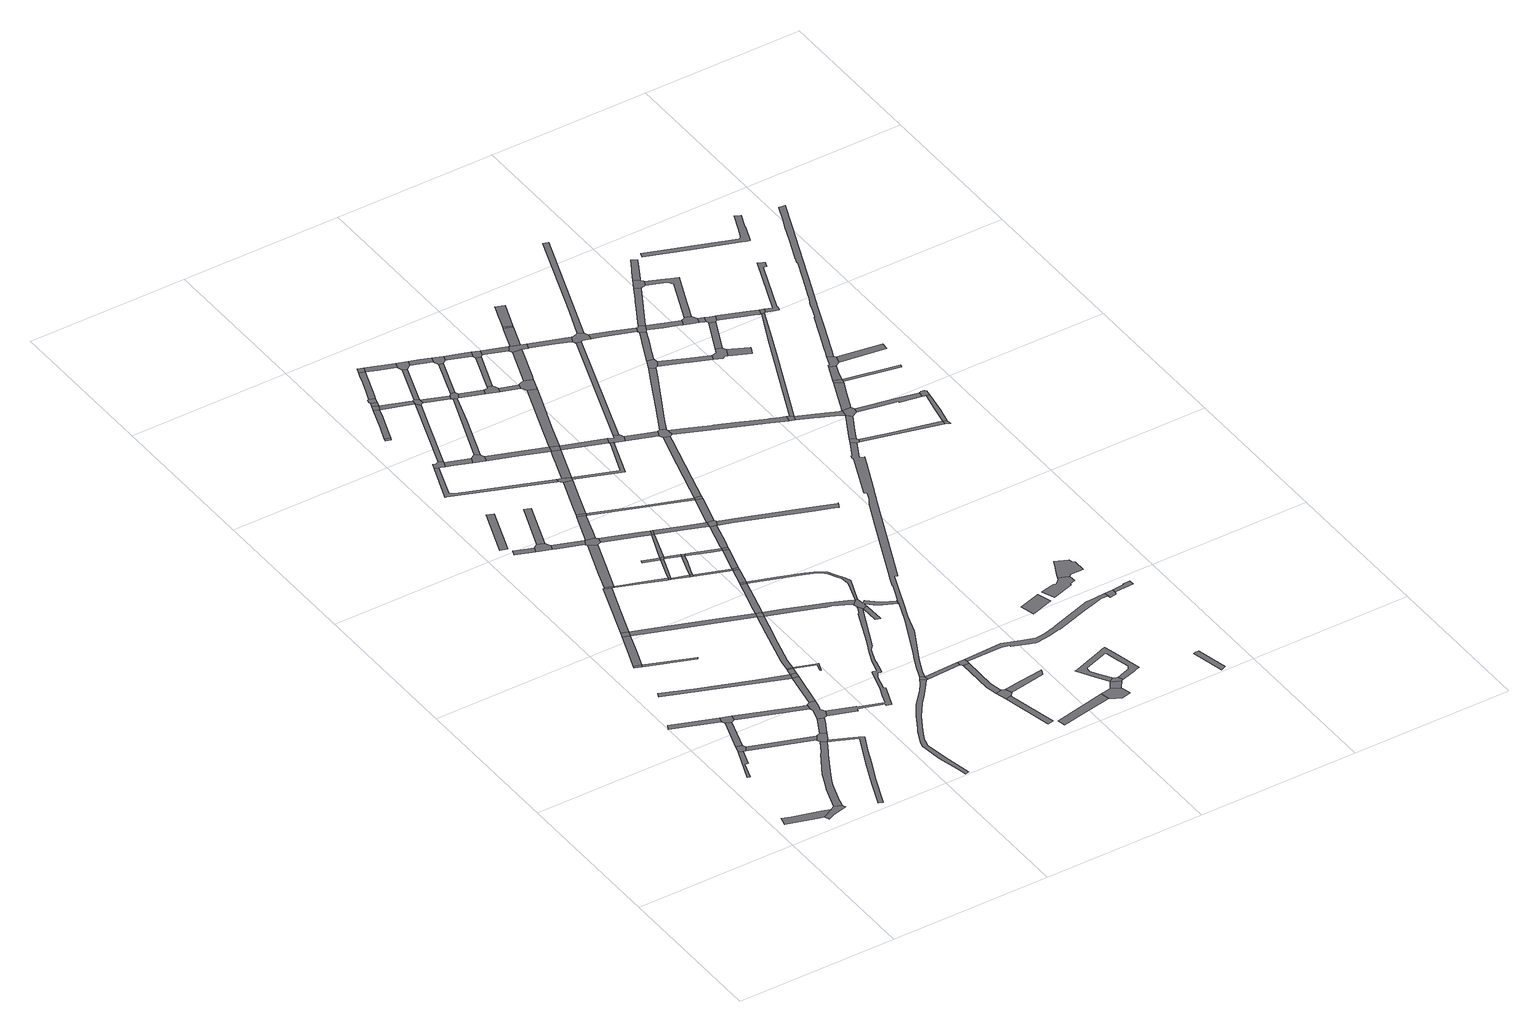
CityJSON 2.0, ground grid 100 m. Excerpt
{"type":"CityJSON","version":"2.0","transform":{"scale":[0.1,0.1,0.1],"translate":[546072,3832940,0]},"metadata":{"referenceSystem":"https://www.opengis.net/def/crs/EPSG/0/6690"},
"CityObjects":{
"road1":{"type":"Road","attributes":{"RoadStructureAttribute.sectionType":"1"},"geometry":[{"type":"MultiSurface","lod":"1","boundaries":[[[0,1,2,3,4,5,6]]]}]},
"road2":{"type":"Road","geometry":[{"type":"MultiSurface","lod":"1","boundaries":[[[7,6,5,8,9,10,11,12,13]]]}]},
"road3":{"type":"Road","attributes":{"RoadStructureAttribute.sectionType":"1"},"geometry":[{"type":"MultiSurface","lod":"1","boundaries":[[[14,15,16,17,18,19]]]}]},
"road4":{"type":"Road","geometry":[{"type":"MultiSurface","lod":"1","boundaries":[[[20,14,19,21,22,23]]]}]},
"road5":{"type":"Road","attributes":{"RoadStructureAttribute.sectionType":"1"},"geometry":[{"type":"MultiSurface","lod":"1","boundaries":[[[24,25,26,27]]]}]},
"road6":{"type":"Road","attributes":{"RoadStructureAttribute.sectionType":"1"},"geometry":[{"type":"MultiSurface","lod":"1","boundaries":[[[28,20,23,29]]]}]},
"road7":{"type":"Road","attributes":{"RoadStructureAttribute.sectionType":"1"},"geometry":[{"type":"MultiSurface","lod":"1","boundaries":[[[30,31,32,33,34,35,36,7,13,37,38,39,40,41,42,43,44,45]]]}]},
"road8":{"type":"Road","geometry":[{"type":"MultiSurface","lod":"1","boundaries":[[[27,26,46,47,28,29,48,49]]]}]},
"road9":{"type":"Road","attributes":{"RoadStructureAttribute.sectionType":"1"},"geometry":[{"type":"MultiSurface","lod":"1","boundaries":[[[22,21,50,51]]]}]},
"road10":{"type":"Road","geometry":[{"type":"MultiSurface","lod":"1","boundaries":[[[52,53,54,55]]]}]},
"road11":{"type":"Road","attributes":{"RoadStructureAttribute.sectionType":"1"},"geometry":[{"type":"MultiSurface","lod":"1","boundaries":[[[56,57,52,55,58,59,60]]]}]},
"road12":{"type":"Road","attributes":{"RoadStructureAttribute.sectionType":"1"},"geometry":[{"type":"MultiSurface","lod":"1","boundaries":[[[61,62,63,64,65,66,45,67,68,69,70,71,72]]]}]},
"road13":{"type":"Road","attributes":{"RoadStructureAttribute.sectionType":"1"},"geometry":[{"type":"MultiSurface","lod":"1","boundaries":[[[73,74,75,76,55,54]]]}]},
"road14":{"type":"Road","attributes":{"RoadStructureAttribute.sectionType":"1"},"geometry":[{"type":"MultiSurface","lod":"1","boundaries":[[[49,48,77,78]]]}]},
"road15":{"type":"Road","geometry":[{"type":"MultiSurface","lod":"1","boundaries":[[[79,51,50,80,81,30,45,66,82,83,84]]]}]},
"road16":{"type":"Road","attributes":{"RoadStructureAttribute.sectionType":"1"},"geometry":[{"type":"MultiSurface","lod":"1","boundaries":[[[85,86,87,88,89,90,91,92]]]}]},
"road17":{"type":"Road","geometry":[{"type":"MultiSurface","lod":"1","boundaries":[[[93,56,60,94]]]}]},
"road18":{"type":"Road","attributes":{"RoadStructureAttribute.sectionType":"1"},"geometry":[{"type":"MultiSurface","lod":"1","boundaries":[[[95,79,84,96,97]]]}]},
"road19":{"type":"Road","attributes":{"RoadStructureAttribute.sectionType":"1"},"geometry":[{"type":"MultiSurface","lod":"1","boundaries":[[[98,99,100,101,93,94,102,103,104,105,106,107]]]}]},
"road20":{"type":"Road","geometry":[{"type":"MultiSurface","lod":"1","boundaries":[[[108,109,110,78,77,111,95,97,112,113,114,115,116,117]]]}]},
"road21":{"type":"Road","attributes":{"RoadStructureAttribute.sectionType":"1"},"geometry":[{"type":"MultiSurface","lod":"1","boundaries":[[[118,119,120,121,122]]]}]},
"road22":{"type":"Road","attributes":{"RoadStructureAttribute.sectionType":"1"},"geometry":[{"type":"MultiSurface","lod":"1","boundaries":[[[91,123,124,108,117,125]]]}]},
"road23":{"type":"Road","attributes":{"RoadStructureAttribute.sectionType":"1"},"geometry":[{"type":"MultiSurface","lod":"1","boundaries":[[[126,127,128,129,130]]]}]},
"road24":{"type":"Road","geometry":[{"type":"MultiSurface","lod":"1","boundaries":[[[131,107,106,132,133]]]}]},
"road25":{"type":"Road","geometry":[{"type":"MultiSurface","lod":"1","boundaries":[[[134,135,136,122,121,137,138,139,140,141]]]}]},
"road26":{"type":"Road","attributes":{"RoadStructureAttribute.sectionType":"1"},"geometry":[{"type":"MultiSurface","lod":"1","boundaries":[[[142,143,94,60,144,145,146,147]]]}]},
"road27":{"type":"Road","geometry":[{"type":"MultiSurface","lod":"1","boundaries":[[[92,91,125,148]]]}]},
"road28":{"type":"Road","attributes":{"RoadStructureAttribute.sectionType":"1"},"geometry":[{"type":"MultiSurface","lod":"1","boundaries":[[[149,92,148,150]]]}]},
"road29":{"type":"Road","geometry":[{"type":"MultiSurface","lod":"1","boundaries":[[[151,149,150,152]]]}]},
"road30":{"type":"Road","attributes":{"RoadStructureAttribute.sectionType":"1"},"geometry":[{"type":"MultiSurface","lod":"1","boundaries":[[[153,154,131,133,155,156]]]}]},
"road31":{"type":"Road","attributes":{"RoadStructureAttribute.sectionType":"1"},"geometry":[{"type":"MultiSurface","lod":"1","boundaries":[[[157,158,133,132,159,160,161,162,163]]]}]},
"road32":{"type":"Road","geometry":[{"type":"MultiSurface","lod":"1","boundaries":[[[164,165,166,167,152,150]]]}]},
"road33":{"type":"Road","attributes":{"RoadStructureAttribute.sectionType":"1"},"geometry":[{"type":"MultiSurface","lod":"1","boundaries":[[[138,137,168,169,170]]]}]},
"road34":{"type":"Road","attributes":{"RoadStructureAttribute.sectionType":"1"},"geometry":[{"type":"MultiSurface","lod":"1","boundaries":[[[171,172,173,134,141]]]}]},
"road35":{"type":"Road","attributes":{"RoadStructureAttribute.sectionType":"1"},"geometry":[{"type":"MultiSurface","lod":"1","boundaries":[[[174,175,176,177,178,179,180,181,182,183,184,185,186,187,188,189,190,191,192,193,194,195,196,197,198,199,200]]]}]},
"road36":{"type":"Road","attributes":{"RoadStructureAttribute.sectionType":"1"},"geometry":[{"type":"MultiSurface","lod":"1","boundaries":[[[146,201,202,203,151,152,204,205,206,207,208]]]}]},
"road37":{"type":"Road","geometry":[{"type":"MultiSurface","lod":"1","boundaries":[[[209,210,211,212]]]}]},
"road38":{"type":"Road","geometry":[{"type":"MultiSurface","lod":"1","boundaries":[[[213,214,215,216,217,218,219,220,221]]]}]},
"road39":{"type":"Road","geometry":[{"type":"MultiSurface","lod":"1","boundaries":[[[170,169,222,153,156,223,224,225,226,227,228,229,230]]]}]},
"road40":{"type":"Road","geometry":[{"type":"MultiSurface","lod":"1","boundaries":[[[163,162,231,232]]]}]},
"road41":{"type":"Road","attributes":{"RoadStructureAttribute.sectionType":"1"},"geometry":[{"type":"MultiSurface","lod":"1","boundaries":[[[233,234,235,236,237,238,239,240,241,242,243,244,245,246,247,248,249,250,113,112,251,252,253,254,255,256,257,258,259,260,261,262,263,264,265,266,267,268,269,270,271]]]}]},
"road42":{"type":"Road","attributes":{"RoadStructureAttribute.sectionType":"1"},"geometry":[{"type":"MultiSurface","lod":"1","boundaries":[[[232,231,272,273,274]]]}]},
"road43":{"type":"Road","attributes":{"RoadStructureAttribute.sectionType":"1"},"geometry":[{"type":"MultiSurface","lod":"1","boundaries":[[[275,276,277,212,211,278,279,280,281]]]}]},
"road44":{"type":"Road","attributes":{"RoadStructureAttribute.sectionType":"1"},"geometry":[{"type":"MultiSurface","lod":"1","boundaries":[[[282,283,219,218,284,285,286]]]}]},
"road45":{"type":"Road","attributes":{"RoadStructureAttribute.sectionType":"1"},"geometry":[{"type":"MultiSurface","lod":"1","boundaries":[[[287,288,163,232,289,290]]]}]},
"road46":{"type":"Road","attributes":{"RoadStructureAttribute.sectionType":"1"},"geometry":[{"type":"MultiSurface","lod":"1","boundaries":[[[291,230,229,292,293,294,295,296]]]}]},
"road47":{"type":"Road","attributes":{"RoadStructureAttribute.sectionType":"1"},"geometry":[{"type":"MultiSurface","lod":"1","boundaries":[[[215,297,298,299,300,301,302,303,304,305,216]]]}]},
"road48":{"type":"Road","geometry":[{"type":"MultiSurface","lod":"1","boundaries":[[[306,307,308,287,309]]]}]},
"road49":{"type":"Road","geometry":[{"type":"MultiSurface","lod":"1","boundaries":[[[147,146,208,310]]]}]},
"road50":{"type":"Road","geometry":[{"type":"MultiSurface","lod":"1","boundaries":[[[274,273,311,312]]]}]},
"road51":{"type":"Road","geometry":[{"type":"MultiSurface","lod":"1","boundaries":[[[309,287,290,313,314]]]}]},
"road52":{"type":"Road","geometry":[{"type":"MultiSurface","lod":"1","boundaries":[[[315,291,296,316,317]]]}]},
"road53":{"type":"Road","attributes":{"RoadStructureAttribute.sectionType":"1"},"geometry":[{"type":"MultiSurface","lod":"1","boundaries":[[[318,226,225,319,320,321]]]}]},
"road54":{"type":"Road","geometry":[{"type":"MultiSurface","lod":"1","boundaries":[[[322,275,281,323]]]}]},
"road55":{"type":"Road","geometry":[{"type":"MultiSurface","lod":"1","boundaries":[[[324,286,285,325,326,327,328,329]]]}]},
"road56":{"type":"Road","attributes":{"RoadStructureAttribute.sectionType":"1"},"geometry":[{"type":"MultiSurface","lod":"1","boundaries":[[[330,331,332,147,310,333,334]]]}]},
"road57":{"type":"Road","attributes":{"RoadStructureAttribute.sectionType":"1"},"geometry":[{"type":"MultiSurface","lod":"1","boundaries":[[[335,336,337,338,339,274,312,340,341,342,343]]]}]},
"road58":{"type":"Road","attributes":{"RoadStructureAttribute.sectionType":"1"},"geometry":[{"type":"MultiSurface","lod":"1","boundaries":[[[344,221,220,345,346]]]}]},
"road59":{"type":"Road","attributes":{"RoadStructureAttribute.sectionType":"1"},"geometry":[{"type":"MultiSurface","lod":"1","boundaries":[[[347,348,322,323,349,350]]]}]},
"road60":{"type":"Road","attributes":{"RoadStructureAttribute.sectionType":"1"},"geometry":[{"type":"MultiSurface","lod":"1","boundaries":[[[351,314,313,352,335,353]]]}]},
"road61":{"type":"Road","geometry":[{"type":"MultiSurface","lod":"1","boundaries":[[[354,355,356,347,350,357]]]}]},
"road62":{"type":"Road","attributes":{"RoadStructureAttribute.sectionType":"1"},"geometry":[{"type":"MultiSurface","lod":"1","boundaries":[[[320,358,309,314,359,360]]]}]},
"road63":{"type":"Road","attributes":{"RoadStructureAttribute.sectionType":"1"},"geometry":[{"type":"MultiSurface","lod":"1","boundaries":[[[361,312,311,362,363,364]]]}]},
"road64":{"type":"Road","geometry":[{"type":"MultiSurface","lod":"1","boundaries":[[[365,366,174,200,367,368]]]}]},
"road65":{"type":"Road","geometry":[{"type":"MultiSurface","lod":"1","boundaries":[[[353,335,343,369]]]}]},
"road66":{"type":"Road","attributes":{"RoadStructureAttribute.sectionType":"1"},"geometry":[{"type":"MultiSurface","lod":"1","boundaries":[[[370,371,372,315,317,373,374,375,376,377]]]}]},
"road67":{"type":"Road","attributes":{"RoadStructureAttribute.sectionType":"1"},"geometry":[{"type":"MultiSurface","lod":"1","boundaries":[[[323,281,344,378]]]}]},
"road68":{"type":"Road","geometry":[{"type":"MultiSurface","lod":"1","boundaries":[[[379,330,334,380]]]}]},
"road69":{"type":"Road","geometry":[{"type":"MultiSurface","lod":"1","boundaries":[[[321,320,360,381]]]}]},
"road70":{"type":"Road","attributes":{"RoadStructureAttribute.sectionType":"1"},"geometry":[{"type":"MultiSurface","lod":"1","boundaries":[[[382,383,384,385,354,357,386,387]]]}]},
"road71":{"type":"Road","attributes":{"RoadStructureAttribute.sectionType":"1"},"geometry":[{"type":"MultiSurface","lod":"1","boundaries":[[[363,388,379,380,389,390]]]}]},
"road72":{"type":"Road","attributes":{"RoadStructureAttribute.sectionType":"1"},"geometry":[{"type":"MultiSurface","lod":"1","boundaries":[[[391,392,393,394,395,396,310,208,397,398,399,400,401,402,403,404,405,406,407,408,409,410,411,412]]]}]},
"road73":{"type":"Road","attributes":{"RoadStructureAttribute.sectionType":"1"},"geometry":[{"type":"MultiSurface","lod":"1","boundaries":[[[413,414,369,343,415,416,417,418]]]}]},
"road74":{"type":"Road","geometry":[{"type":"MultiSurface","lod":"1","boundaries":[[[364,363,390,419]]]}]},
"road75":{"type":"Road","geometry":[{"type":"MultiSurface","lod":"1","boundaries":[[[420,303,302,421,370,377,422,423,424]]]}]},
"road76":{"type":"Road","attributes":{"RoadStructureAttribute.sectionType":"1"},"geometry":[{"type":"MultiSurface","lod":"1","boundaries":[[[425,426,326,325,427,428,429,430,431]]]}]},
"road77":{"type":"Road","geometry":[{"type":"MultiSurface","lod":"1","boundaries":[[[432,378,344,346,433,434,435,436]]]}]},
"road78":{"type":"Road","attributes":{"RoadStructureAttribute.sectionType":"1"},"geometry":[{"type":"MultiSurface","lod":"1","boundaries":[[[437,324,329,438,439]]]}]},
"road79":{"type":"Road","attributes":{"RoadStructureAttribute.sectionType":"1"},"geometry":[{"type":"MultiSurface","lod":"1","boundaries":[[[440,368,367,441]]]}]},
"road80":{"type":"Road","geometry":[{"type":"MultiSurface","lod":"1","boundaries":[[[442,382,387,443]]]}]},
"road81":{"type":"Road","attributes":{"RoadStructureAttribute.sectionType":"1"},"geometry":[{"type":"MultiSurface","lod":"1","boundaries":[[[417,364,419,444]]]}]},
"road82":{"type":"Road","attributes":{"RoadStructureAttribute.sectionType":"1"},"geometry":[{"type":"MultiSurface","lod":"1","boundaries":[[[445,446,447,448,449]]]}]},
"road83":{"type":"Road","attributes":{"RoadStructureAttribute.sectionType":"1"},"geometry":[{"type":"MultiSurface","lod":"1","boundaries":[[[450,381,360,451,452,453]]]}]},
"road84":{"type":"Road","geometry":[{"type":"MultiSurface","lod":"1","boundaries":[[[454,455,456,446,445,457,458,459]]]}]},
"road85":{"type":"Road","attributes":{"RoadStructureAttribute.sectionType":"1"},"geometry":[{"type":"MultiSurface","lod":"1","boundaries":[[[460,317,316,461,462,463]]]}]},
"road86":{"type":"Road","geometry":[{"type":"MultiSurface","lod":"1","boundaries":[[[418,417,444,464]]]}]},
"road87":{"type":"Road","attributes":{"RoadStructureAttribute.sectionType":"1"},"geometry":[{"type":"MultiSurface","lod":"1","boundaries":[[[430,465,466,467,468,469,424,423,470,471]]]}]},
"road88":{"type":"Road","attributes":{"RoadStructureAttribute.sectionType":"1"},"geometry":[{"type":"MultiSurface","lod":"1","boundaries":[[[435,434,472,473]]]}]},
"road89":{"type":"Road","attributes":{"RoadStructureAttribute.sectionType":"1"},"geometry":[{"type":"MultiSurface","lod":"1","boundaries":[[[474,475,476,477,478,479,480,481,380,334,482,483,484,485,486,487,488,489,490,412,491]]]}]},
"road90":{"type":"Road","attributes":{"RoadStructureAttribute.sectionType":"1"},"geometry":[{"type":"MultiSurface","lod":"1","boundaries":[[[492,493,456,455,494,495]]]}]},
"road91":{"type":"Road","attributes":{"RoadStructureAttribute.sectionType":"1"},"geometry":[{"type":"MultiSurface","lod":"1","boundaries":[[[496,432,436,497]]]}]},
"road92":{"type":"Road","attributes":{"RoadStructureAttribute.sectionType":"1"},"geometry":[{"type":"MultiSurface","lod":"1","boundaries":[[[443,387,498,499,500,501]]]}]},
"road93":{"type":"Road","geometry":[{"type":"MultiSurface","lod":"1","boundaries":[[[502,440,441,503,504,492,495,505]]]}]},
"road94":{"type":"Road","attributes":{"RoadStructureAttribute.sectionType":"1"},"geometry":[{"type":"MultiSurface","lod":"1","boundaries":[[[506,507,508,418,464,509,510,511]]]}]},
"road95":{"type":"Road","geometry":[{"type":"MultiSurface","lod":"1","boundaries":[[[512,513,514,515,516,517,518]]]}]},
"road96":{"type":"Road","geometry":[{"type":"MultiSurface","lod":"1","boundaries":[[[431,430,471,519]]]}]},
"road97":{"type":"Road","geometry":[{"type":"MultiSurface","lod":"1","boundaries":[[[520,473,472,437,439,521,522,523]]]}]},
"road98":{"type":"Road","attributes":{"RoadStructureAttribute.sectionType":"1"},"geometry":[{"type":"MultiSurface","lod":"1","boundaries":[[[524,525,423,422,526,527]]]}]},
"road99":{"type":"Road","geometry":[{"type":"MultiSurface","lod":"1","boundaries":[[[501,500,496,497,528,529]]]}]},
"road100":{"type":"Road","geometry":[{"type":"MultiSurface","lod":"1","boundaries":[[[530,453,452,531,506,511,532,533,534,535]]]}]},
"road101":{"type":"Road","attributes":{"RoadStructureAttribute.sectionType":"1"},"geometry":[{"type":"MultiSurface","lod":"1","boundaries":[[[536,537,538,539,540,541,542,459,458]]]}]},
"road102":{"type":"Road","attributes":{"RoadStructureAttribute.sectionType":"1"},"geometry":[{"type":"MultiSurface","lod":"1","boundaries":[[[543,544,545,546,547,548,549,550]]]}]},
"road103":{"type":"Road","geometry":[{"type":"MultiSurface","lod":"1","boundaries":[[[551,552,553,554,555,556,557,558,559,560,561,562,563,564,565,566,567,491,412,411,568,569,570,571,572,573,574,575,576,577,578,579,233,271,580,581,518,517]]]}]},
"road104":{"type":"Road","attributes":{"RoadStructureAttribute.sectionType":"1"},"geometry":[{"type":"MultiSurface","lod":"1","boundaries":[[[522,521,582,583]]]}]},
"road105":{"type":"Road","attributes":{"RoadStructureAttribute.sectionType":"1"},"geometry":[{"type":"MultiSurface","lod":"1","boundaries":[[[584,520,523,585]]]}]},
"road106":{"type":"Road","attributes":{"RoadStructureAttribute.sectionType":"1"},"geometry":[{"type":"MultiSurface","lod":"1","boundaries":[[[462,586,530,535,587,588]]]}]},
"road107":{"type":"Road","attributes":{"RoadStructureAttribute.sectionType":"1"},"geometry":[{"type":"MultiSurface","lod":"1","boundaries":[[[589,529,528,590,591]]]}]},
"road108":{"type":"Road","attributes":{"RoadStructureAttribute.sectionType":"1"},"geometry":[{"type":"MultiSurface","lod":"1","boundaries":[[[519,471,592,593,594]]]}]},
"road109":{"type":"Road","geometry":[{"type":"MultiSurface","lod":"1","boundaries":[[[463,462,588,595]]]}]},
"road110":{"type":"Road","attributes":{"RoadStructureAttribute.sectionType":"1"},"geometry":[{"type":"MultiSurface","lod":"1","boundaries":[[[596,597,598,431,519,599,600,601,602]]]}]},
"road111":{"type":"Road","geometry":[{"type":"MultiSurface","lod":"1","boundaries":[[[603,604,583,582,605,606,607,608,609]]]}]},
"road112":{"type":"Road","geometry":[{"type":"MultiSurface","lod":"1","boundaries":[[[591,590,584,585,610,611]]]}]},
"road113":{"type":"Road","attributes":{"RoadStructureAttribute.sectionType":"1"},"geometry":[{"type":"MultiSurface","lod":"1","boundaries":[[[606,605,612,613]]]}]},
"road114":{"type":"Road","geometry":[{"type":"MultiSurface","lod":"1","boundaries":[[[614,615,616,594,593,617,524,527,618,619,620,621,622]]]}]},
"road115":{"type":"Road","attributes":{"RoadStructureAttribute.sectionType":"1"},"geometry":[{"type":"MultiSurface","lod":"1","boundaries":[[[623,603,609,624]]]}]},
"road116":{"type":"Road","geometry":[{"type":"MultiSurface","lod":"1","boundaries":[[[625,626,627,543,550,628,629,630,631,632,633,634]]]}]},
"road117":{"type":"Road","attributes":{"RoadStructureAttribute.sectionType":"1"},"geometry":[{"type":"MultiSurface","lod":"1","boundaries":[[[635,611,610,636,637,638,639]]]}]},
"road118":{"type":"Road","attributes":{"RoadStructureAttribute.sectionType":"1"},"geometry":[{"type":"MultiSurface","lod":"1","boundaries":[[[640,641,642,643,463,595,644,645,646]]]}]},
"road119":{"type":"Road","attributes":{"RoadStructureAttribute.sectionType":"1"},"geometry":[{"type":"MultiSurface","lod":"1","boundaries":[[[647,648,649,650,651,652,653,654,655,656,657,658,659,660,661,533,532]]]}]},
"road120":{"type":"Road","geometry":[{"type":"MultiSurface","lod":"1","boundaries":[[[662,663,664,613,612,665,666,596,602,667]]]}]},
"road121":{"type":"Road","attributes":{"RoadStructureAttribute.sectionType":"1"},"geometry":[{"type":"MultiSurface","lod":"1","boundaries":[[[668,625,634,669]]]}]},
"road122":{"type":"Road","geometry":[{"type":"MultiSurface","lod":"1","boundaries":[[[639,638,623,624,670,671,672]]]}]},
"road123":{"type":"Road","geometry":[{"type":"MultiSurface","lod":"1","boundaries":[[[673,674,675,676,677,668,669,678,679]]]}]},
"road124":{"type":"Road","attributes":{"RoadStructureAttribute.sectionType":"1"},"geometry":[{"type":"MultiSurface","lod":"1","boundaries":[[[680,681,620,619,682,683]]]}]},
"road125":{"type":"Road","attributes":{"RoadStructureAttribute.sectionType":"1"},"geometry":[{"type":"MultiSurface","lod":"1","boundaries":[[[684,685,686,687,688,689,690,691,692,693,694,695,696,697,698,699,700,701,702,703,704,705,706,707,708,709,710,711,365,368,712,713,714,715,716,717,718,719,720,721,722,723,724,725,726,727,728,729,730,731,732]]]}]},
"road126":{"type":"Road","attributes":{"RoadStructureAttribute.sectionType":"1"},"geometry":[{"type":"MultiSurface","lod":"1","boundaries":[[[733,734,735,736,737,738,739,740,741,742,743,744,745,746,747,677,676,748,749,750,751,752,753,754,755,756,757,758,759,760,761,762,763,679,678]]]}]},
"road127":{"type":"Road","attributes":{"RoadStructureAttribute.sectionType":"1"},"geometry":[{"type":"MultiSurface","lod":"1","boundaries":[[[764,765,766,767,768,769,770,771,772,773,774,502,505,775,776,777,778,779,780,781,782,783,784,785,786,787,788,789,790,791]]]}]},
"road128":{"type":"Road","attributes":{"RoadStructureAttribute.sectionType":"1"},"geometry":[{"type":"MultiSurface","lod":"1","boundaries":[[[792,793,662,667,794,795]]]}]},
"road129":{"type":"Road","attributes":{"RoadStructureAttribute.sectionType":"1"},"geometry":[{"type":"MultiSurface","lod":"1","boundaries":[[[672,671,796,797,798]]]}]},
"road130":{"type":"Road","geometry":[{"type":"MultiSurface","lod":"1","boundaries":[[[799,683,682,800,640,646,801,802,803,804,805,806]]]}]},
"road131":{"type":"Road","attributes":{"RoadStructureAttribute.sectionType":"1"},"geometry":[{"type":"MultiSurface","lod":"1","boundaries":[[[807,614,622,808]]]}]},
"road132":{"type":"Road","geometry":[{"type":"MultiSurface","lod":"1","boundaries":[[[798,797,809,810,792,795,811,812,813,814]]]}]},
"road133":{"type":"Road","attributes":{"RoadStructureAttribute.sectionType":"1"},"geometry":[{"type":"MultiSurface","lod":"1","boundaries":[[[815,816,814,813,817,818]]]}]},
"road134":{"type":"Road","attributes":{"RoadStructureAttribute.sectionType":"1"},"geometry":[{"type":"MultiSurface","lod":"1","boundaries":[[[819,820,821,822,823]]]}]},
"road135":{"type":"Road","geometry":[{"type":"MultiSurface","lod":"1","boundaries":[[[824,815,818,825]]]}]},
"road136":{"type":"Road","attributes":{"RoadStructureAttribute.sectionType":"1"},"geometry":[{"type":"MultiSurface","lod":"1","boundaries":[[[826,827,828,829,799,806,830,831,832,833,834,835,836]]]}]},
"road137":{"type":"Road","attributes":{"RoadStructureAttribute.sectionType":"1"},"geometry":[{"type":"MultiSurface","lod":"1","boundaries":[[[837,812,811,838,839,840,841,842]]]}]},
"road138":{"type":"Road","attributes":{"RoadStructureAttribute.sectionType":"1"},"geometry":[{"type":"MultiSurface","lod":"1","boundaries":[[[843,844,845,846,847,824,825,848]]]}]},
"road139":{"type":"Road","attributes":{"RoadStructureAttribute.sectionType":"1"},"geometry":[{"type":"MultiSurface","lod":"1","boundaries":[[[849,850,851,852,853,854,855,856,857,858,804,803,859,860,861,862,863]]]}]},
"road140":{"type":"Road","attributes":{"RoadStructureAttribute.sectionType":"1"},"geometry":[{"type":"MultiSurface","lod":"1","boundaries":[[[864,865,866,867,868,869,870,871,872,873,874,875]]]}]},
"road141":{"type":"Road","geometry":[{"type":"MultiSurface","lod":"1","boundaries":[[[876,877,878,842,841,879,880,807,808,881,882,883,884,885,886,887]]]}]},
"road142":{"type":"Road","geometry":[{"type":"MultiSurface","lod":"1","boundaries":[[[888,889,890,891,892,893]]]}]},
"road143":{"type":"Road","geometry":[{"type":"MultiSurface","lod":"1","boundaries":[[[894,895,826,836,896,897,898,899]]]}]},
"road144":{"type":"Road","geometry":[{"type":"MultiSurface","lod":"1","boundaries":[[[900,764,791,901,902,903,904,905,906]]]}]},
"road145":{"type":"Road","attributes":{"RoadStructureAttribute.sectionType":"1"},"geometry":[{"type":"MultiSurface","lod":"1","boundaries":[[[907,908,909,864,875,910,911,912,913,914,915]]]}]},
"road146":{"type":"Road","attributes":{"RoadStructureAttribute.sectionType":"1"},"geometry":[{"type":"MultiSurface","lod":"1","boundaries":[[[916,917,885,884,918,919,920,921]]]}]},
"road147":{"type":"Road","attributes":{"RoadStructureAttribute.sectionType":"1"},"geometry":[{"type":"MultiSurface","lod":"1","boundaries":[[[922,923,924,894,899,925,926,927,928,929,930]]]}]},
"road148":{"type":"Road","geometry":[{"type":"MultiSurface","lod":"1","boundaries":[[[863,862,931,932,933]]]}]},
"road149":{"type":"Road","attributes":{"RoadStructureAttribute.sectionType":"1"},"geometry":[{"type":"MultiSurface","lod":"1","boundaries":[[[934,935,936,900,906,937,938]]]}]},
"road150":{"type":"Road","attributes":{"RoadStructureAttribute.sectionType":"1"},"geometry":[{"type":"MultiSurface","lod":"1","boundaries":[[[939,897,896,940,941,942,943]]]}]},
"road151":{"type":"Road","geometry":[{"type":"MultiSurface","lod":"1","boundaries":[[[944,684,732,945,946,947,948,949]]]}]},
"road152":{"type":"Road","geometry":[{"type":"MultiSurface","lod":"1","boundaries":[[[950,951,921,920,952,922,930,953,954]]]}]},
"road153":{"type":"Road","attributes":{"RoadStructureAttribute.sectionType":"1"},"geometry":[{"type":"MultiSurface","lod":"1","boundaries":[[[955,956,876,887,957]]]}]},
"road154":{"type":"Road","attributes":{"RoadStructureAttribute.sectionType":"1"},"geometry":[{"type":"MultiSurface","lod":"1","boundaries":[[[958,959,960,961,962,963,932,931,964,965,966,967,968,969,970]]]}]},
"road155":{"type":"Road","attributes":{"RoadStructureAttribute.sectionType":"1"},"geometry":[{"type":"MultiSurface","lod":"1","boundaries":[[[969,971,944,949,972,973,974]]]}]},
"road156":{"type":"Road","geometry":[{"type":"MultiSurface","lod":"1","boundaries":[[[975,976,977,978,943,942,979,980,981,982,983,984,985]]]}]},
"road157":{"type":"Road","attributes":{"RoadStructureAttribute.sectionType":"1"},"geometry":[{"type":"MultiSurface","lod":"1","boundaries":[[[986,987,954,953,988,989,990,991]]]}]},
"road158":{"type":"Road","attributes":{"RoadStructureAttribute.sectionType":"1"},"geometry":[{"type":"MultiSurface","lod":"1","boundaries":[[[992,993,994,995,950,954,996,997]]]}]},
"road159":{"type":"Road","geometry":[{"type":"MultiSurface","lod":"1","boundaries":[[[970,969,974,998,999,1000,1001,1002,1003]]]}]},
"road160":{"type":"Road","geometry":[{"type":"MultiSurface","lod":"1","boundaries":[[[1004,1005,1006,982,981]]]}]},
"road161":{"type":"Road","attributes":{"RoadStructureAttribute.sectionType":"1"},"geometry":[{"type":"MultiSurface","lod":"1","boundaries":[[[1007,946,945,1008,1009,1010]]]}]},
"road162":{"type":"Road","attributes":{"RoadStructureAttribute.sectionType":"1"},"geometry":[{"type":"MultiSurface","lod":"1","boundaries":[[[1011,975,985,1012]]]}]},
"road163":{"type":"Road","geometry":[{"type":"MultiSurface","lod":"1","boundaries":[[[1013,1014,991,990,1015,1016,1017,1018]]]}]},
"road164":{"type":"Road","attributes":{"RoadStructureAttribute.sectionType":"1"},"geometry":[{"type":"MultiSurface","lod":"1","boundaries":[[[1019,1020,1021,1022,933,932,1023,1024,1025,1026,1027]]]}]},
"road165":{"type":"Road","attributes":{"RoadStructureAttribute.sectionType":"1"},"geometry":[{"type":"MultiSurface","lod":"1","boundaries":[[[1028,1029,970,1003,1030,1031]]]}]},
"road166":{"type":"Road","attributes":{"RoadStructureAttribute.sectionType":"1"},"geometry":[{"type":"MultiSurface","lod":"1","boundaries":[[[1017,1016,1032,1033,1034]]]}]},
"road167":{"type":"Road","geometry":[{"type":"MultiSurface","lod":"1","boundaries":[[[1035,1036,1037,992,997,1038,1039,1040,1041,1042]]]}]},
"road168":{"type":"Road","geometry":[{"type":"MultiSurface","lod":"1","boundaries":[[[1043,1034,1033,1044,1011,1012,1045,1046,1047]]]}]},
"road169":{"type":"Road","geometry":[{"type":"MultiSurface","lod":"1","boundaries":[[[1048,1028,1031,1049,1050]]]}]},
"road170":{"type":"Road","attributes":{"RoadStructureAttribute.sectionType":"1"},"geometry":[{"type":"MultiSurface","lod":"1","boundaries":[[[1051,1052,1053,1054,1055,1056,1040,1039,1057,1058,1059,1060,1061,1062,1013,1018]]]}]},
"road171":{"type":"Road","attributes":{"RoadStructureAttribute.sectionType":"1"},"geometry":[{"type":"MultiSurface","lod":"1","boundaries":[[[1063,1001,1000,1064,1065,1066,1067,1068,1069]]]}]},
"road172":{"type":"Road","attributes":{"RoadStructureAttribute.sectionType":"1"},"geometry":[{"type":"MultiSurface","lod":"1","boundaries":[[[1070,1071,1048,1050,1072,1073,1074,1075]]]}]},
"road173":{"type":"Road","attributes":{"RoadStructureAttribute.sectionType":"1"},"geometry":[{"type":"MultiSurface","lod":"1","boundaries":[[[1076,1077,1078,1035,1042,1079,1080,1081,1082,1083,1084]]]}]},
"road174":{"type":"Road","geometry":[{"type":"MultiSurface","lod":"1","boundaries":[[[1010,1009,1085,1086]]]}]},
"road175":{"type":"Road","attributes":{"RoadStructureAttribute.sectionType":"1"},"geometry":[{"type":"MultiSurface","lod":"1","boundaries":[[[1087,1088,1047,1046,1089,1090,1091,1092,1093,1094]]]}]},
"road176":{"type":"Road","geometry":[{"type":"MultiSurface","lod":"1","boundaries":[[[1095,1096,1097,1070,1075,1098,1099,1100]]]}]},
"road177":{"type":"Road","attributes":{"RoadStructureAttribute.sectionType":"1"},"geometry":[{"type":"MultiSurface","lod":"1","boundaries":[[[1101,1102,1010,1086,1103,1104]]]}]},
"road178":{"type":"Road","attributes":{"RoadStructureAttribute.sectionType":"1"},"geometry":[{"type":"MultiSurface","lod":"1","boundaries":[[[1050,1049,1105,1106]]]}]},
"road179":{"type":"Road","geometry":[{"type":"MultiSurface","lod":"1","boundaries":[[[1094,1093,1019,1027,1107,1108]]]}]},
"road180":{"type":"Road","geometry":[{"type":"MultiSurface","lod":"1","boundaries":[[[1109,1110,1111,1069,1068,1112,1101,1104,1113,1114]]]}]},
"road181":{"type":"Road","attributes":{"RoadStructureAttribute.sectionType":"1"},"geometry":[{"type":"MultiSurface","lod":"1","boundaries":[[[1099,1098,1115,1116]]]}]},
"road182":{"type":"Road","attributes":{"RoadStructureAttribute.sectionType":"1"},"geometry":[{"type":"MultiSurface","lod":"1","boundaries":[[[1117,1118,1119,1120,1121,1122,1123,1124,1125,1126,1127,1128,1129,1130,1108,1107]]]}]},
"road183":{"type":"Road","attributes":{"RoadStructureAttribute.sectionType":"1"},"geometry":[{"type":"MultiSurface","lod":"1","boundaries":[[[1131,1132,1133,1134,1135,1136,1137,1138,1139,1140,1141,1142,1143,1144,1145]]]}]},
"road184":{"type":"Road","attributes":{"RoadStructureAttribute.sectionType":"1"},"geometry":[{"type":"MultiSurface","lod":"1","boundaries":[[[1146,1147,1148,1149,1150,1151,1152,1153,1154,1155,1156,1157,1158,1159,1160,1161,1162,1163,1164,1165,1166,1167,1168,1169,1170,1171,1095,1100,1172,1173,1174,1175,1176,1177,1178,1179,1180,1181]]]}]}
},
"vertices":[
[299,164,0],[136,212,0],[79,229,0],[66,176,0],[261,119,0],[281,113,0],[351,149,0],
[378,163,0],[289,97,0],[296,84,0],[298,80,0],[335,99,0],[429,124,0],[420,146,0],
[208,850,0],[125,634,0],[142,629,0],[179,738,0],[199,735,0],[235,841,0],
[223,896,0],[250,836,0],[268,867,0],[258,885,0],
[18,1258,0],[2,1226,0],[280,1124,0],[293,1158,0],
[291,1102,0],[325,1088,0],
[631,681,0],[585,601,0],[580,592,0],[574,590,0],[482,433,0],[452,367,0],[429,314,0],[430,178,0],[427,180,0],[470,304,0],[483,336,0],[492,356,0],[513,399,0],[607,564,0],[617,582,0],[661,657,0],
[281,1122,0],[290,1105,0],[346,1099,0],[356,1135,0],
[624,703,0],[644,734,0],
[152,1797,0],[147,1782,0],[190,1767,0],[195,1781,0],
[243,2046,0],[178,1869,0],[196,1783,0],[240,1905,0],[285,2030,0],
[699,235,0],[758,366,0],[804,476,0],[856,584,0],[830,602,0],[673,672,0],[703,643,0],[826,587,0],[735,388,0],[662,220,0],[596,56,0],[621,46,0],
[480,1660,0],[484,1665,0],[487,1670,0],[486,1671,0],
[744,953,0],[749,990,0],
[669,746,0],[625,701,0],[631,683,0],[675,675,0],[679,682,0],[702,727,0],
[643,1330,0],[317,1449,0],[129,1522,0],[129,1523,0],[118,1494,0],[453,1368,0],[814,1234,0],[821,1267,0],
[255,2081,0],[298,2064,0],
[728,858,0],[751,815,0],[765,844,0],
[392,2458,0],[347,2331,0],[272,2126,0],[256,2082,0],[299,2066,0],[373,2271,0],[374,2272,0],[390,2317,0],[435,2441,0],[399,2456,0],
[773,1004,0],[770,1003,0],[751,991,0],[752,932,0],[787,854,0],[802,893,0],[788,922,0],[789,925,0],[799,957,0],[807,998,0],
[249,2980,0],[167,3009,0],[155,2976,0],[267,2935,0],[279,2969,0],
[812,1228,0],[773,1006,0],[850,1227,0],
[264,3340,0],[242,3348,0],[222,3355,0],[111,3054,0],[153,3039,0],
[403,2467,0],[450,2438,0],[453,2447,0],
[307,2985,0],[284,2971,0],[282,2970,0],[355,2904,0],[367,2937,0],[365,2940,0],[360,2949,0],[349,2970,0],
[720,1912,0],[434,2015,0],[482,1959,0],[742,1866,0],[953,1790,0],[963,1824,0],
[857,1260,0],
[830,1309,0],[865,1302,0],
[832,1319,0],[867,1312,0],
[533,2826,0],[443,2579,0],[519,2627,0],[582,2800,0],
[633,2383,0],[455,2446,0],[451,2437,0],[601,2380,0],[722,2334,0],[733,2330,0],[738,2345,0],
[991,1258,0],[977,1213,0],[984,1205,0],[1006,1263,0],
[376,2896,0],[527,2840,0],[545,2872,0],
[459,3269,0],[438,3277,0],[417,3284,0],
[1383,838,0],[1371,819,0],[1362,803,0],[1333,763,0],[1245,665,0],[1220,627,0],[1209,611,0],[1194,590,0],[1138,489,0],[1123,465,0],[1080,372,0],[1073,341,0],[1089,204,0],[1121,67,0],[1132,7,0],[1158,15,0],[1120,196,0],[1102,333,0],[1103,342,0],[1112,374,0],[1117,390,0],[1148,452,0],[1211,565,0],[1279,659,0],[1320,704,0],[1368,762,0],[1412,821,0],
[914,1648,0],[884,1539,0],[846,1390,0],[879,1381,0],[921,1540,0],[948,1637,0],[982,1754,0],[988,1775,0],
[126,4206,0],[159,4195,0],[164,4209,0],[131,4221,0],
[246,3883,0],[225,3890,0],[213,3855,0],[237,3847,0],[257,3840,0],[271,3835,0],[284,3870,0],[288,3881,0],[263,3890,0],
[528,2838,0],[599,2808,0],[604,2810,0],[607,2811,0],[615,2846,0],[613,2847,0],[610,2848,0],[604,2859,0],[550,2870,0],
[745,2326,0],[748,2335,0],
[1456,1569,0],[1446,1545,0],[1445,1542,0],[1431,1511,0],[1427,1512,0],[1331,1284,0],[1289,1194,0],[1260,1126,0],[1233,1037,0],[1212,1041,0],[1207,1042,0],[1205,1037,0],[1159,892,0],[1138,837,0],[1116,778,0],[1115,776,0],[966,831,0],[967,835,0],[952,794,0],[960,814,0],[1111,764,0],[1106,752,0],[1136,741,0],[1168,827,0],[1190,884,0],[1186,888,0],[1181,894,0],[1205,986,0],[1227,1018,0],[1243,1014,0],[1249,1013,0],[1251,1021,0],[1272,1103,0],[1277,1122,0],[1309,1207,0],[1335,1234,0],[1468,1532,0],[1470,1537,0],[1471,1540,0],
[783,2311,0],[846,2289,0],[851,2304,0],
[219,4464,0],[167,4320,0],[131,4222,0],[181,4255,0],[238,4411,0],[250,4448,0],[252,4452,0],
[357,3843,0],[290,3868,0],[317,3818,0],[416,3782,0],[429,3817,0],
[792,2501,0],[755,2394,0],[771,2395,0],[809,2493,0],
[623,3070,0],[623,2914,0],[649,2986,0],[670,3047,0],[671,3049,0],[673,3052,0],
[126,3626,0],[122,3614,0],[121,3609,0],[130,3605,0],[706,3389,0],[710,3387,0],[714,3409,0],[186,3607,0],[158,3629,0],
[701,2552,0],[698,2544,0],[694,2535,0],[799,2518,0],
[998,1812,0],
[861,2283,0],[866,2297,0],
[814,2501,0],[822,2516,0],
[629,3086,0],[676,3049,0],[680,3068,0],
[846,2762,0],[800,2741,0],[876,2714,0],[888,2747,0],
[233,4501,0],[265,4483,0],
[461,3835,0],[485,3757,0],[498,3792,0],[497,3794,0],[489,3811,0],[486,3817,0],
[1035,2082,0],[1019,2025,0],[972,1857,0],[1038,1955,0],[1070,2072,0],
[905,2464,0],[900,2450,0],[893,2431,0],[884,2402,0],[866,2349,0],[878,2332,0],[903,2403,0],[916,2441,0],[922,2460,0],
[441,4387,0],[400,4194,0],[461,4359,0],
[242,4527,0],[242,4525,0],[270,4495,0],[276,4514,0],
[825,2515,0],[825,2496,0],[911,2483,0],
[254,4561,0],[242,4557,0],[237,4537,0],[288,4549,0],
[823,2579,0],[825,2525,0],[889,2709,0],
[917,2279,0],[932,2258,0],[1071,2208,0],[1075,2223,0],
[1396,862,0],[1394,858,0],[1423,821,0],[1421,849,0],
[935,2474,0],
[730,3365,0],[729,3362,0],[655,3158,0],[681,3070,0],[683,3079,0],[691,3101,0],[730,3208,0],[782,3350,0],
[445,4417,0],
[1039,2095,0],[1074,2085,0],
[901,2742,0],
[336,4786,0],[328,4762,0],[307,4704,0],[278,4626,0],[294,4564,0],[370,4773,0],
[1070,2205,0],[1099,2175,0],[1105,2198,0],
[1476,1621,0],[1448,1643,0],[1355,1683,0],[1334,1690,0],[1265,1715,0],[1110,1771,0],[1141,1721,0],[1304,1661,0],[1312,1658,0],[1344,1650,0],[1409,1620,0],[1434,1609,0],[1437,1607,0],[1439,1606,0],[1441,1604,0],[1444,1602,0],[1445,1601,0],[1446,1600,0],[1447,1598,0],[1449,1596,0],[1450,1595,0],[1478,1619,0],
[1108,2411,0],[963,2464,0],[940,2453,0],[1058,2409,0],[1120,2386,0],[1125,2404,0],
[1109,2213,0],
[730,3404,0],[720,3377,0],[785,3359,0],[791,3379,0],[742,3399,0],
[641,3740,0],[500,3792,0],[604,3714,0],[654,3696,0],[656,3695,0],[826,3633,0],[839,3669,0],
[458,4422,0],[468,4370,0],[481,4372,0],[480,4405,0],[480,4410,0],
[636,4311,0],[593,4113,0],[656,4301,0],
[1638,857,0],[1639,833,0],
[348,4820,0],[382,4808,0],
[1155,2376,0],
[1719,450,0],[1681,441,0],[1750,139,0],[1752,131,0],[1788,138,0],
[1085,2676,0],[1044,2653,0],[1177,2605,0],[1185,2640,0],
[1706,520,0],[1703,520,0],[1665,512,0],[1720,451,0],[1739,473,0],[1724,513,0],
[992,2951,0],[1130,2882,0],[1243,2841,0],[1248,2858,0],
[1160,2394,0],
[811,3591,0],[793,3540,0],[788,3524,0],[786,3519,0],[747,3411,0],[793,3384,0],[878,3615,0],
[626,4319,0],[636,4346,0],
[1554,1782,0],[1543,1816,0],[1510,1876,0],[1490,1915,0],[1467,1933,0],[1432,1955,0],[1382,1974,0],[1239,2028,0],[1364,1969,0],[1419,1947,0],[1460,1925,0],[1485,1898,0],[1513,1841,0],[1523,1823,0],[1531,1773,0],[1526,1758,0],[1484,1636,0],[1494,1626,0],
[1651,818,0],[1649,585,0],[1685,604,0],[1688,817,0],
[548,4680,0],[573,4668,0],
[436,4749,0],[535,4713,0],[538,4712,0],[551,4747,0],
[1687,859,0],[1645,825,0],[1649,819,0],[1688,833,0],
[1179,2597,0],[1178,2595,0],[1131,2424,0],[1172,2436,0],[1213,2586,0],[1214,2591,0],
[1477,1420,0],[1492,1417,0],[1507,1413,0],[1507,1417,0],[1504,1536,0],[1503,1545,0],[1476,1533,0],
[891,3649,0],
[651,4356,0],[666,4304,0],[684,4334,0],[676,4354,0],
[1135,3519,0],[1046,3286,0],[1062,3258,0],[1153,3511,0],
[603,4689,0],[616,4724,0],
[1186,2642,0],[1180,2603,0],[1218,2589,0],[1233,2621,0],[1232,2624,0],[1227,2634,0],
[1792,482,0],[1966,513,0],[1975,532,0],[1983,551,0],[1972,549,0],[1790,523,0],[1786,522,0],
[2138,193,0],[1812,125,0],[1823,75,0],[1846,79,0],[1944,99,0],[2018,114,0],[2120,134,0],[2149,140,0],
[1503,1546,0],[1504,1546,0],[1503,1559,0],[1502,1566,0],[1500,1574,0],[1508,1566,0],[1541,1533,0],[1581,1506,0],[1657,1470,0],[1664,1495,0],[1596,1529,0],[1558,1556,0],[1519,1594,0],[1500,1576,0],[1499,1588,0],[1498,1589,0],[1497,1603,0],[1450,1594,0],[1451,1593,0],[1452,1591,0],[1452,1589,0],[1453,1587,0],[1454,1585,0],[1454,1583,0],[1455,1582,0],[1455,1580,0],[1456,1577,0],[1456,1574,0],[1456,1572,0],[1473,1537,0],[1475,1535,0],
[807,4253,0],[819,4286,0],
[741,4612,0],[766,4605,0],
[1241,2833,0],[1247,2703,0],[1282,2830,0],
[680,4701,0],[727,4644,0],[739,4679,0],
[987,3575,0],[1128,3523,0],[1142,3558,0],
[1288,2852,0],
[1015,4154,0],[927,3911,0],[839,3670,0],[891,3651,0],[947,3807,0],[1031,4037,0],[1067,4135,0],
[851,4301,0],[846,4288,0],[883,4226,0],[894,4256,0],[892,4261,0],[882,4284,0],[879,4291,0],
[790,4620,0],[803,4656,0],
[994,4186,0],[1002,4220,0],
[1185,3562,0],[1178,3544,0],[1158,3552,0],[1135,3520,0],[1163,3506,0],[1214,3488,0],[1228,3526,0],[1217,3546,0],[1214,3552,0],
[941,4549,0],[969,4539,0],
[2206,207,0],[2192,205,0],[2181,202,0],[2182,120,0],[2183,119,0],[2215,100,0],[2274,114,0],[2271,126,0],[2262,165,0],[2259,179,0],
[898,4622,0],[800,4616,0],[928,4569,0],[934,4567,0],[947,4604,0],
[1402,3398,0],[1366,3275,0],[1272,2939,0],[1250,2862,0],[1334,3016,0],[1428,3351,0],[1438,3386,0],
[1309,2557,0],[1494,2491,0],[1733,2403,0],[1816,2373,0],[1860,2357,0],[1868,2374,0],[1876,2391,0],[1874,2391,0],[1836,2405,0],[1835,2405,0],[1652,2471,0],[1643,2474,0],[1633,2478,0],[1565,2502,0],[1367,2574,0],
[1046,4236,0],[1017,4225,0],[1006,4221,0],[997,4185,0],[1003,4175,0],[1097,4217,0],
[2237,256,0],[2294,231,0],
[977,4546,0],[983,4550,0],[996,4587,0],
[2290,268,0],[2276,272,0],[2271,274,0],[2270,275,0],[2239,258,0],[2306,235,0],[2296,266,0],
[1319,3493,0],[1231,3525,0],[1391,3425,0],[1406,3462,0],
[2222,2801,0],[2168,2699,0],[2164,2700,0],[2156,2686,0],[2161,2683,0],[2165,2682,0],[2161,2674,0],[2161,2673,0],[2045,2395,0],[2042,2387,0],[2058,2380,0],[2035,2328,0],[2031,2322,0],[2012,2294,0],[1938,2124,0],[1828,1876,0],[1752,1703,0],[1745,1686,0],[1719,1623,0],[1722,1622,0],[1692,1547,0],[1669,1491,0],[1664,1477,0],[1666,1476,0],[1610,1335,0],[1486,1060,0],[1471,1031,0],[1429,947,0],[1434,895,0],[1476,986,0],[1597,1219,0],[1639,1347,0],[1683,1451,0],[1720,1548,0],[1770,1675,0],[1772,1681,0],[1789,1674,0],[1867,1853,0],[1984,2117,0],[2066,2303,0],[2070,2313,0],[2094,2368,0],[2096,2373,0],[2196,2597,0],[2218,2649,0],[2221,2655,0],[2197,2666,0],[2193,2668,0],[2254,2782,0],
[2396,263,0],[2421,272,0],[2441,278,0],[2432,314,0],[2403,437,0],[2390,490,0],[2381,529,0],[2362,523,0],[2344,516,0],[2228,474,0],[2152,447,0],[2139,442,0],[2132,440,0],[2155,400,0],[2196,331,0],[2226,343,0],[2195,393,0],[2196,401,0],[2198,417,0],[2199,424,0],[2199,428,0],[2249,445,0],[2332,475,0],[2351,482,0],[2361,472,0],[2373,418,0],[2395,320,0],[2392,313,0],[2383,298,0],[2381,295,0],[2372,292,0],
[2645,928,0],[2535,921,0],[2532,920,0],[2522,920,0],[2261,835,0],[2252,832,0],[2172,810,0],[2111,803,0],[2099,807,0],[2035,829,0],[1926,867,0],[1838,836,0],[1839,838,0],[1913,838,0],[1961,825,0],[1959,816,0],[2036,787,0],[2090,766,0],[2099,767,0],[2192,779,0],[2254,796,0],[2264,795,0],[2265,795,0],[2269,795,0],[2469,859,0],[2539,881,0],[2602,901,0],[2647,898,0],
[1133,4478,0],[1065,4289,0],[1108,4246,0],[1190,4474,0],
[995,4546,0],[1124,4500,0],[1144,4533,0],
[1423,3467,0],[1403,3400,0],[1439,3387,0],[1447,3391,0],[1456,3395,0],[1458,3439,0],[1455,3451,0],[1457,3454,0],
[1468,4357,0],[1497,4351,0],
[1124,4499,0],[1125,4498,0],[1226,4462,0],[1239,4500,0],[1205,4512,0],[1152,4531,0],
[1209,4685,0],[1207,4681,0],[1254,4645,0],[1261,4665,0],
[2222,988,0],[2361,1032,0],[2335,1118,0],[2331,1117,0],[2199,1078,0],
[1212,4695,0],[1265,4675,0],
[1673,3955,0],[1622,3855,0],[1621,3854,0],[1517,3650,0],[1496,3530,0],[1575,3682,0],[1616,3758,0],[1658,3837,0],[1658,3838,0],[1702,3924,0],[1709,3937,0],
[1325,4468,0],[1230,4460,0],[1368,4412,0],[1450,4382,0],[1457,4379,0],[1477,4414,0],
[1275,4868,0],[1274,4865,0],[1253,4805,0],[1217,4709,0],[1216,4704,0],[1329,4848,0],
[2031,3199,0],[1990,3216,0],[1989,3216,0],[1981,3220,0],[1970,3224,0],[1950,3232,0],[1824,3285,0],[1691,3341,0],[1685,3343,0],[1542,3403,0],[1655,3311,0],[1917,3203,0],[1935,3195,0],[2054,3146,0],[2062,3187,0],
[2506,1182,0],[2499,1168,0],[2490,1158,0],[2470,1143,0],[2456,1146,0],[2388,1130,0],[2365,1125,0],[2396,1047,0],[2535,1091,0],[2535,1101,0],[2570,1114,0],[2567,1156,0],
[1520,4425,0],[1518,4424,0],[1485,4411,0],[1459,4375,0],[1465,4362,0],[1498,4355,0],[1517,4358,0],[1524,4356,0],[1557,4344,0],[1563,4382,0],[1550,4410,0],[1551,4412,0],
[2789,221,0],[2771,220,0],[2754,218,0],[2754,216,0],[2801,13,0],[2833,28,0],
[1700,4013,0],[1678,3965,0],[1722,3942,0],[1747,3980,0],[1740,4002,0],[1739,4004,0],
[2697,931,0],[2647,895,0],[2649,880,0],[2687,885,0],[2688,886,0],[2695,898,0],[2698,904,0],
[2569,1316,0],[2556,1286,0],[2517,1208,0],[2574,1164,0],[2579,1171,0],[2664,1170,0],[2661,1247,0],[2648,1264,0],[2646,1282,0],
[1691,4337,0],[1569,4380,0],[1613,4324,0],[1802,4258,0],[1802,4257,0],[1814,4292,0],
[1807,4246,0],[1776,4179,0],[1736,4092,0],[1739,4005,0],[1744,4016,0],[1765,4063,0],[1788,4113,0],[1811,4165,0],[1841,4231,0],
[2084,3134,0],[2096,3163,0],[2078,3175,0],
[2818,943,0],[2773,940,0],[2773,936,0],[2705,905,0],[2820,913,0],
[1894,3915,0],[1878,3879,0],[1886,3876,0],[2007,3826,0],[2020,3860,0],
[2238,2831,0],[2270,2778,0],[2276,2800,0],[2272,2810,0],[2271,2812,0],[2270,2814,0],
[1832,4299,0],[1826,4288,0],[1806,4248,0],[1848,4246,0],[1867,4280,0],
[1802,5193,0],[1593,4618,0],[1832,5183,0],
[2338,3063,0],[2329,3066,0],[2282,3086,0],[2208,3118,0],[2193,3123,0],[2186,3126,0],[2180,3095,0],[2212,3080,0],[2234,3069,0],[2286,3043,0],[2313,3030,0],[2336,3018,0],[2342,3061,0],
[2333,3012,0],[2302,2875,0],[2363,2989,0],[2365,2990,0],
[2071,3899,0],[2055,3865,0],[2054,3865,0],[2024,3861,0],[2058,3805,0],[2076,3816,0],[2092,3808,0],[2115,3861,0],[2108,3877,0],[2106,3882,0],[2105,3883,0],
[2039,4215,0],[1873,4277,0],[1937,4211,0],[2015,4181,0],[2040,4171,0],[2055,4209,0],
[1995,4589,0],[1949,4507,0],[1933,4480,0],[1926,4467,0],[2027,4564,0],[2030,4570,0],
[2372,2994,0],[2389,3003,0],[2403,3011,0],[2408,3040,0],[2406,3044,0],[2398,3061,0],
[2216,3755,0],[2227,3780,0],[2238,3805,0],
[2439,2759,0],[2466,2730,0],[2745,2658,0],[2749,2685,0],
[2168,4111,0],[2203,4099,0],
[2083,4223,0],[2082,4221,0],[2078,4157,0],[2124,4141,0],[2136,4178,0],[2120,4210,0],
[2450,4019,0],[2353,3808,0],[2214,3487,0],[2080,3178,0],[2100,3171,0],[2166,3319,0],[2300,3628,0],[2381,3816,0],[2468,4018,0],
[2440,3292,0],[2410,3223,0],[2446,3171,0],[2488,3268,0],
[2155,4131,0],[2160,4129,0],[2173,4164,0],
[2029,4649,0],[2016,4627,0],[2013,4621,0],[2057,4577,0],[2061,4578,0],[2075,4610,0],[2074,4614,0],[2064,4629,0],
[2201,4153,0],[2167,4113,0],[2205,4100,0],[2217,4106,0],[2231,4142,0],
[2448,3314,0],[2491,3276,0],[2496,3295,0],
[2119,4211,0],[2190,4382,0],[2202,4409,0],[2256,4535,0],[2215,4552,0],[2185,4565,0],[2172,4534,0],[2177,4532,0],[2179,4531,0],[2196,4502,0],[2165,4424,0],[2160,4412,0],
[2669,2987,0],[2535,2984,0],[2644,2961,0],[2643,2955,0],[2734,2937,0],[2774,2928,0],[2781,2964,0],
[2496,3428,0],[2465,3355,0],[2498,3305,0],[2510,3351,0],[2514,3361,0],[2536,3411,0],
[2119,4808,0],[2080,4740,0],[2069,4720,0],[2068,4636,0],[2105,4702,0],[2115,4721,0],[2121,4732,0],[2148,4781,0],[2153,4789,0],
[2775,2645,0],[2769,2673,0],
[2395,4080,0],[2244,4137,0],[2228,4102,0],[2358,4053,0],[2430,4025,0],[2439,4022,0],[2446,4019,0],[2460,4056,0],
[2536,3505,0],[2508,3437,0],[2501,3440,0],[2565,3430,0],[2578,3477,0],[2570,3491,0],
[2799,2923,0],[2773,2800,0],[2793,2778,0],[2819,2918,0],
[2827,3206,0],[2831,3226,0],
[2472,4018,0],[2485,4047,0],
[2792,2970,0],[2786,2966,0],[2784,2965,0],[2789,2925,0],[2823,2956,0],[2815,2967,0],
[2848,3389,0],[2855,3436,0],
[2547,3996,0],[2549,3995,0],[2550,3998,0],[2559,4023,0],[2556,4028,0],[2685,4359,0],[2693,4357,0],[2703,4354,0],[2717,4389,0],[2708,4394,0],[2690,4404,0],[2680,4409,0],[2679,4408,0],[2530,4030,0],
[2760,4720,0],[2730,4647,0],[2724,4644,0],[2712,4639,0],[2497,4717,0],[2198,4827,0],[2186,4796,0],[2439,4704,0],[2726,4605,0],[2735,4602,0],[2755,4595,0],[2798,4705,0],[2802,4717,0],[2838,4809,0],[2803,4823,0],
[3047,4756,0],[3007,4657,0],[2979,4591,0],[2939,4489,0],[2876,4340,0],[2873,4334,0],[2875,4333,0],[2876,4332,0],[2860,4292,0],[2865,4290,0],[2812,4163,0],[2749,4012,0],[2748,4008,0],[2737,3983,0],[2726,3956,0],[2722,3956,0],[2711,3931,0],[2710,3927,0],[2712,3926,0],[2676,3833,0],[2672,3835,0],[2618,3706,0],[2613,3694,0],[2569,3585,0],[2558,3560,0],[2555,3552,0],[2576,3507,0],[2592,3544,0],[2594,3550,0],[2595,3551,0],[2670,3735,0],[2737,3899,0],[2804,4062,0],[2895,4284,0],[3018,4583,0],[3086,4748,0]
]}
